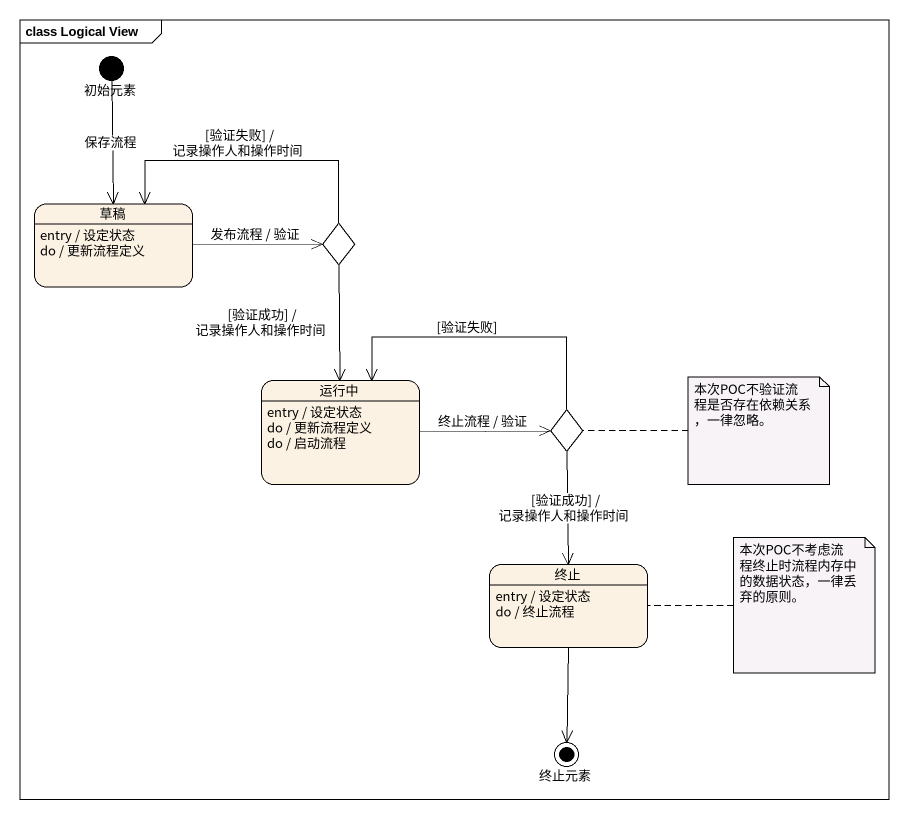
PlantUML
@startuml
mainframe class Logical View
hide empty description
state 初始元素 <<start>>
state 草稿
草稿 : entry / 设定状态
草稿 : do / 更新流程定义
state choice1 <<choice>>
state 运行中
运行中 : entry / 设定状态
运行中 : do / 更新流程定义
运行中 : do / 启动流程
state choice2 <<choice>>
state 终止
终止 : entry / 设定状态
终止 : do / 终止流程
state 终止元素 <<end>>
初始元素 --> 草稿 : 保存流程
草稿 -right-> choice1 : 发布流程 / 验证
choice1 -left-> 草稿 : [验证失败] / 记录操作人和操作时间
choice1 --> 运行中 : [验证成功] / 记录操作人和操作时间
运行中 -right-> choice2 : 终止流程 / 验证
choice2 -left-> 运行中 : [验证失败]
choice2 --> 终止 : [验证成功] / 记录操作人和操作时间
终止 --> 终止元素
note right of choice2 : 本次POC不验证流程是否存在依赖关系，一律忽略。
note right of 终止 : 本次POC不考虑流程终止时流程内存中的数据状态，一律丢弃的原则。
@enduml
